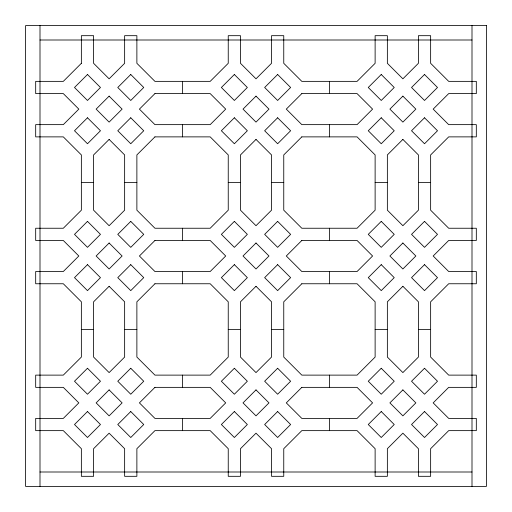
<?xml version="1.0" encoding="UTF-8"?>
<svg xmlns="http://www.w3.org/2000/svg" width="512" height="512" viewBox="0 0 512 512"><rect width="100%" height="100%" fill="white"/><g stroke="black" fill="none" stroke-linecap="round" stroke-linejoin="round"><path stroke-width="0.77" d="M40 40L472 40M81.363 182.56L93.6 182.56M124.64 182.56L136.877 182.56M228.243 182.56L240.48 182.56M271.52 182.56L283.757 182.56M375.123 182.56L387.36 182.56M418.4 182.56L430.637 182.56M81.363 329.44L93.6 329.44M124.64 329.44L136.877 329.44M228.243 329.44L240.48 329.44M271.52 329.44L283.757 329.44M375.123 329.44L387.36 329.44M418.4 329.44L430.637 329.44M40 472L472 472M472 25.6L472 486.4M329.44 81.363L329.44 93.6M329.44 124.64L329.44 136.877M329.44 228.243L329.44 240.48M329.44 271.52L329.44 283.757M329.44 375.123L329.44 387.36M329.44 418.4L329.44 430.637M182.56 81.363L182.56 93.6M182.56 124.64L182.56 136.877M182.56 228.243L182.56 240.48M182.56 271.52L182.56 283.757M182.56 375.123L182.56 387.36M182.56 418.4L182.56 430.637M40 25.6L40 486.4M81.363 63.309L63.309 81.363L35.68 81.363L35.68 93.6L63.309 93.6L78.829 109.12L63.309 124.64L35.68 124.64L35.68 136.877L63.309 136.877L81.363 154.931L81.363 210.189L63.309 228.243L35.68 228.243L35.68 240.48L63.309 240.48L78.829 256L63.309 271.52L35.68 271.52L35.68 283.757L63.309 283.757L81.363 301.811L81.363 357.069L63.309 375.123L35.68 375.123L35.68 387.36L63.309 387.36L78.829 402.88L63.309 418.4L35.68 418.4L35.68 430.637L63.309 430.637L81.363 448.691L81.363 476.32L93.6 476.32L93.6 448.691L109.12 433.171L124.64 448.691L124.64 476.32L136.877 476.32L136.877 448.691L154.931 430.637L210.189 430.637L228.243 448.691L228.243 476.32L240.48 476.32L240.48 448.691L256 433.171L271.52 448.691L271.52 476.32L283.757 476.32L283.757 448.691L301.811 430.637L357.069 430.637L375.123 448.691L375.123 476.32L387.36 476.32L387.36 448.691L402.88 433.171L418.4 448.691L418.4 476.32L430.637 476.32L430.637 448.691L448.691 430.637L476.32 430.637L476.32 418.4L448.691 418.4L433.171 402.88L448.691 387.36L476.32 387.36L476.32 375.123L448.691 375.123L430.637 357.069L430.637 301.811L448.691 283.757L476.32 283.757L476.32 271.52L448.691 271.52L433.171 256L448.691 240.48L476.32 240.48L476.32 228.243L448.691 228.243L430.637 210.189L430.637 154.931L448.691 136.877L476.32 136.877L476.32 124.64L448.691 124.64L433.171 109.12L448.691 93.6L476.32 93.6L476.32 81.363L448.691 81.363L430.637 63.309L430.637 35.68L418.4 35.68L418.4 63.309L402.88 78.829L387.36 63.309L387.36 35.68L375.123 35.68L375.123 63.309L357.069 81.363L301.811 81.363L283.757 63.309L283.757 35.68L271.52 35.68L271.52 63.309L256 78.829L240.48 63.309L240.48 35.68L228.243 35.68L228.243 63.309L210.189 81.363L154.931 81.363L136.877 63.309L136.877 35.68L124.64 35.68L124.64 63.309L109.12 78.829L93.6 63.309L93.6 35.68L81.363 35.68L81.363 63.309M87.482 74.502L74.502 87.482L87.482 100.467L100.467 87.482L87.482 74.502M87.482 117.773L74.502 130.758L87.482 143.738L100.467 130.758L87.482 117.773M109.12 96.134L96.134 109.12L109.12 122.106L122.106 109.12L109.12 96.134M130.758 74.502L117.773 87.482L130.758 100.467L143.738 87.482L130.758 74.502M109.12 139.411L93.6 154.931L93.6 210.189L109.12 225.709L124.64 210.189L124.64 154.931L109.12 139.411M130.758 117.773L117.773 130.758L130.758 143.738L143.738 130.758L130.758 117.773M154.931 93.6L139.411 109.12L154.931 124.64L210.189 124.64L225.709 109.12L210.189 93.6L154.931 93.6M154.931 136.877L136.877 154.931L136.877 210.189L154.931 228.243L210.189 228.243L228.243 210.189L228.243 154.931L210.189 136.877L154.931 136.877M87.482 221.382L74.502 234.362L87.482 247.347L100.467 234.362L87.482 221.382M234.362 74.502L221.382 87.482L234.362 100.467L247.347 87.482L234.362 74.502M87.482 264.653L74.502 277.638L87.482 290.618L100.467 277.638L87.482 264.653M109.12 243.014L96.134 256L109.12 268.986L122.106 256L109.12 243.014M130.758 221.382L117.773 234.362L130.758 247.347L143.738 234.362L130.758 221.382M234.362 117.773L221.382 130.758L234.362 143.738L247.347 130.758L234.362 117.773M256 96.134L243.014 109.12L256 122.106L268.986 109.12L256 96.134M277.638 74.502L264.653 87.482L277.638 100.467L290.618 87.482L277.638 74.502M109.12 286.291L93.6 301.811L93.6 357.069L109.12 372.589L124.64 357.069L124.64 301.811L109.12 286.291M130.758 264.653L117.773 277.638L130.758 290.618L143.738 277.638L130.758 264.653M154.931 240.48L139.411 256L154.931 271.52L210.189 271.52L225.709 256L210.189 240.48L154.931 240.48M256 139.411L240.48 154.931L240.48 210.189L256 225.709L271.52 210.189L271.52 154.931L256 139.411M277.638 117.773L264.653 130.758L277.638 143.738L290.618 130.758L277.638 117.773M301.811 93.6L286.291 109.12L301.811 124.64L357.069 124.64L372.589 109.12L357.069 93.6L301.811 93.6M154.931 283.757L136.877 301.811L136.877 357.069L154.931 375.123L210.189 375.123L228.243 357.069L228.243 301.811L210.189 283.757L154.931 283.757M301.811 136.877L283.757 154.931L283.757 210.189L301.811 228.243L357.069 228.243L375.123 210.189L375.123 154.931L357.069 136.877L301.811 136.877M87.482 368.262L74.502 381.242L87.482 394.227L100.467 381.242L87.482 368.262M234.362 221.382L221.382 234.362L234.362 247.347L247.347 234.362L234.362 221.382M381.242 74.502L368.262 87.482L381.242 100.467L394.227 87.482L381.242 74.502M87.482 411.533L74.502 424.518L87.482 437.498L100.467 424.518L87.482 411.533M109.12 389.894L96.134 402.88L109.12 415.866L122.106 402.88L109.12 389.894M130.758 368.262L117.773 381.242L130.758 394.227L143.738 381.242L130.758 368.262M234.362 264.653L221.382 277.638L234.362 290.618L247.347 277.638L234.362 264.653M256 243.014L243.014 256L256 268.986L268.986 256L256 243.014M277.638 221.382L264.653 234.362L277.638 247.347L290.618 234.362L277.638 221.382M381.242 117.773L368.262 130.758L381.242 143.738L394.227 130.758L381.242 117.773M402.88 96.134L389.894 109.12L402.88 122.106L415.866 109.12L402.88 96.134M424.518 74.502L411.533 87.482L424.518 100.467L437.498 87.482L424.518 74.502M130.758 411.533L117.773 424.518L130.758 437.498L143.738 424.518L130.758 411.533M154.931 387.36L139.411 402.88L154.931 418.4L210.189 418.4L225.709 402.88L210.189 387.36L154.931 387.36M256 286.291L240.48 301.811L240.48 357.069L256 372.589L271.52 357.069L271.52 301.811L256 286.291M277.638 264.653L264.653 277.638L277.638 290.618L290.618 277.638L277.638 264.653M301.811 240.48L286.291 256L301.811 271.52L357.069 271.52L372.589 256L357.069 240.48L301.811 240.48M402.88 139.411L387.36 154.931L387.36 210.189L402.88 225.709L418.4 210.189L418.4 154.931L402.88 139.411M424.518 117.773L411.533 130.758L424.518 143.738L437.498 130.758L424.518 117.773M301.811 283.757L283.757 301.811L283.757 357.069L301.811 375.123L357.069 375.123L375.123 357.069L375.123 301.811L357.069 283.757L301.811 283.757M234.362 368.262L221.382 381.242L234.362 394.227L247.347 381.242L234.362 368.262M381.242 221.382L368.262 234.362L381.242 247.347L394.227 234.362L381.242 221.382M234.362 411.533L221.382 424.518L234.362 437.498L247.347 424.518L234.362 411.533M256 389.894L243.014 402.88L256 415.866L268.986 402.88L256 389.894M277.638 368.262L264.653 381.242L277.638 394.227L290.618 381.242L277.638 368.262M381.242 264.653L368.262 277.638L381.242 290.618L394.227 277.638L381.242 264.653M402.88 243.014L389.894 256L402.88 268.986L415.866 256L402.88 243.014M424.518 221.382L411.533 234.362L424.518 247.347L437.498 234.362L424.518 221.382M277.638 411.533L264.653 424.518L277.638 437.498L290.618 424.518L277.638 411.533M301.811 387.36L286.291 402.88L301.811 418.4L357.069 418.4L372.589 402.88L357.069 387.36L301.811 387.36M402.88 286.291L387.36 301.811L387.36 357.069L402.88 372.589L418.4 357.069L418.4 301.811L402.88 286.291M424.518 264.653L411.533 277.638L424.518 290.618L437.498 277.638L424.518 264.653M381.242 368.262L368.262 381.242L381.242 394.227L394.227 381.242L381.242 368.262M381.242 411.533L368.262 424.518L381.242 437.498L394.227 424.518L381.242 411.533M402.88 389.894L389.894 402.88L402.88 415.866L415.866 402.88L402.88 389.894M424.518 368.262L411.533 381.242L424.518 394.227L437.498 381.242L424.518 368.262M424.518 411.533L411.533 424.518L424.518 437.498L437.498 424.518L424.518 411.533M486.4 25.6L25.6 25.6L25.6 486.4L486.4 486.4L486.4 25.6"/></g></svg>
